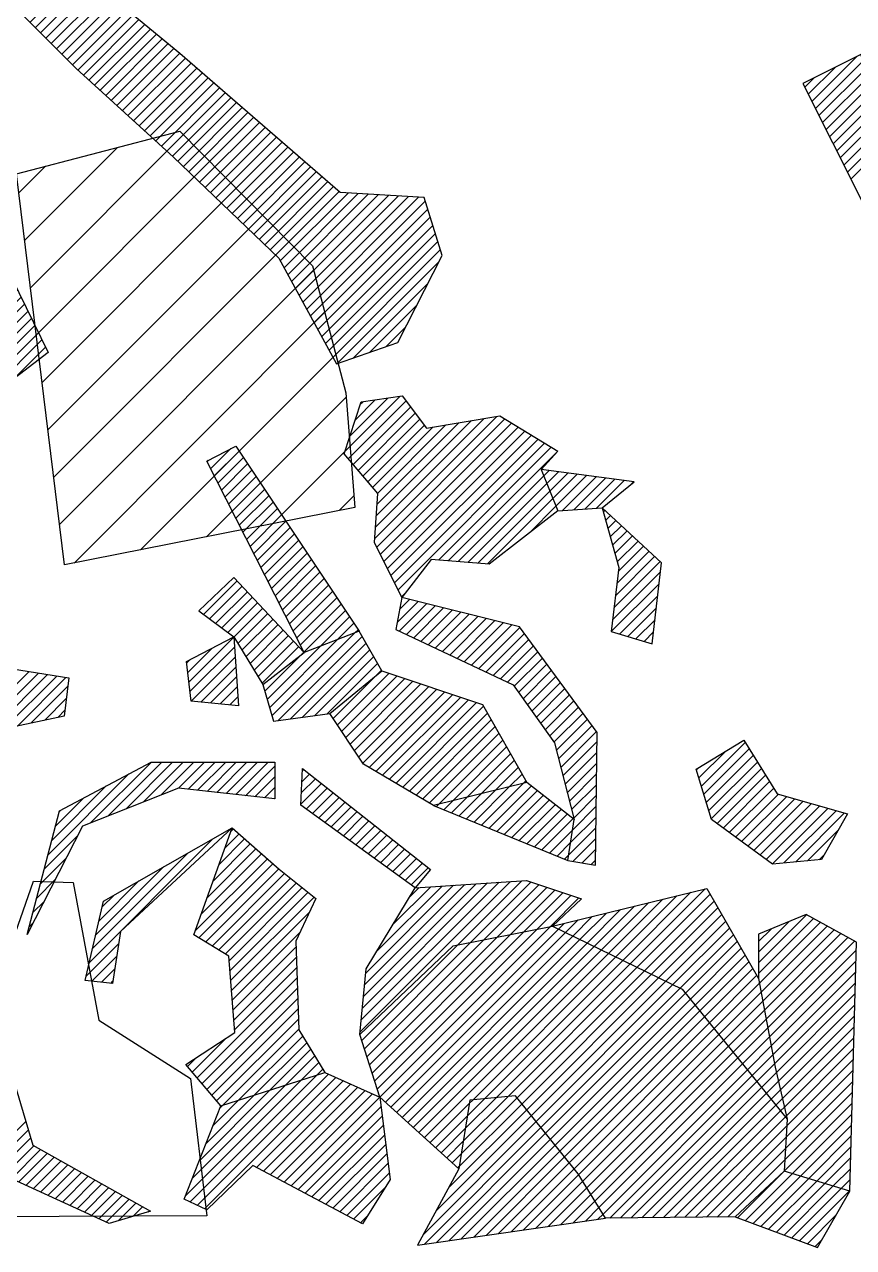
# Model space of a CAD drawing. Header units: metres. Extents: x -2.09 to 0.03, y -17.5 to -14.3.
# Drawn here: x -1.1305 to -0.8547, y -17.499 to -17.0923 of the extents above; entities that cross this region are included whole.
import ezdxf

# ---------------------------------------------------------------- set-up
doc = ezdxf.new("R2010")
doc.units = ezdxf.units.M
doc.header["$LTSCALE"] = 25
doc.header["$MEASUREMENT"] = 0
doc.layers.get('0').update_dxf_attribs({"linetype": 'CONTINUOUS'})
for name, color, linetype in [('FEUER', 1, 'CONTINUOUS'), ('KNOCHEN', 2, 'CONTINUOUS'), ('KNOCHENSCHRAFF', 2, 'CONTINUOUS'), ('STEINE', 4, 'CONTINUOUS')]:
    doc.layers.add(name, color=color, linetype=linetype)

# ---------------------------------------------------------------- blocks, each defined once
blk = doc.blocks.new('*X1')
at = {"color": 0}
for p, q in [((-116.404, -1734.265), (-112.888, -1730.748)), ((-114.627, -1732.841), (-112.582, -1730.796)), ((-114.178, -1732.746), (-112.277, -1730.845)), ((-113.73, -1732.651), (-111.972, -1730.893)), ((-113.282, -1732.556), (-111.667, -1730.942)), ((-112.834, -1732.462), (-111.601, -1731.229)), ((-112.385, -1732.367), (-111.65, -1731.632)), ((-111.937, -1732.272), (-111.699, -1732.034))]:
    blk.add_line(p, q, dxfattribs=at)
blk = doc.blocks.new('*X3')
at = {"color": 0}
for p, q in [((-124.487, -1693.557), (-119.57, -1688.64)), ((-124.465, -1693.181), (-119.997, -1688.713)), ((-159.132, -1689.311), (-159.009, -1689.188)), ((-124.552, -1694.683), (-119.062, -1689.193)), ((-124.53, -1694.308), (-119.231, -1689.008)), ((-124.509, -1693.932), (-119.4, -1688.824)), ((-124.443, -1692.806), (-120.534, -1688.897)), ((-124.421, -1692.43), (-121.071, -1689.08)), ((-159.598, -1690.838), (-158.101, -1689.341)), ((-159.506, -1690.392), (-158.404, -1689.29)), ((-159.399, -1690.993), (-157.799, -1689.392)), ((-159.319, -1689.851), (-158.706, -1689.239)), ((-159.201, -1691.148), (-157.496, -1689.443)), ((-159.002, -1691.303), (-157.194, -1689.494)), ((-158.804, -1691.458), (-156.899, -1689.553)), ((-126.906, -1697.39), (-118.893, -1689.377)), ((-126.686, -1697.524), (-118.724, -1689.562)), ((-124.357, -1692.013), (-121.608, -1689.264)), ((-123.726, -1691.029), (-122.145, -1689.448)), ((-158.865, -1692.933), (-155.84, -1689.908)), ((-158.821, -1692.536), (-156.104, -1689.819)), ((-158.785, -1693.207), (-155.575, -1689.997)), ((-158.605, -1691.613), (-156.634, -1689.641)), ((-158.407, -1691.768), (-156.369, -1689.73)), ((-126.466, -1697.658), (-118.555, -1689.746)), ((-123.096, -1690.044), (-122.683, -1689.631)), ((-158.705, -1693.48), (-155.31, -1690.085)), ((-158.625, -1693.754), (-155.045, -1690.174)), ((-158.545, -1694.027), (-154.78, -1690.263)), ((-158.465, -1694.301), (-154.468, -1690.304)), ((-158.264, -1694.454), (-154.122, -1690.311)), ((-157.986, -1694.529), (-153.775, -1690.318)), ((-157.708, -1694.605), (-153.428, -1690.325)), ((-157.43, -1694.68), (-153.081, -1690.332)), ((-157.152, -1694.755), (-152.735, -1690.338)), ((-156.603, -1694.561), (-152.388, -1690.345)), ((-156.013, -1694.324), (-152.041, -1690.352)), ((-155.422, -1694.086), (-151.694, -1690.359)), ((-154.831, -1693.849), (-151.348, -1690.366)), ((-154.241, -1693.612), (-151.001, -1690.372)), ((-153.812, -1693.537), (-150.654, -1690.379)), ((-153.39, -1693.468), (-150.307, -1690.386)), ((-152.967, -1693.399), (-149.961, -1690.393)), ((-152.545, -1693.331), (-149.614, -1690.4)), ((-152.123, -1693.262), (-149.267, -1690.406)), ((-151.701, -1693.194), (-148.921, -1690.414)), ((-151.279, -1693.125), (-148.58, -1690.427)), ((-150.856, -1693.056), (-148.239, -1690.439)), ((-150.447, -1693), (-147.898, -1690.452)), ((-150.097, -1693.004), (-147.557, -1690.464)), ((-149.748, -1693.008), (-147.216, -1690.477)), ((-149.398, -1693.013), (-146.875, -1690.489)), ((-149.049, -1693.017), (-146.534, -1690.502)), ((-148.699, -1693.021), (-146.193, -1690.514)), ((-148.35, -1693.025), (-145.852, -1690.527)), ((-148, -1693.029), (-145.511, -1690.539)), ((-147.651, -1693.033), (-145.17, -1690.552)), ((-147.301, -1693.037), (-144.829, -1690.564)), ((-146.952, -1693.041), (-144.488, -1690.577)), ((-146.602, -1693.045), (-144.147, -1690.589)), ((-146.253, -1693.049), (-143.806, -1690.602)), ((-145.903, -1693.053), (-143.465, -1690.614)), ((-145.554, -1693.057), (-143.123, -1690.627)), ((-145.212, -1693.068), (-142.782, -1690.639)), ((-144.883, -1693.093), (-142.441, -1690.652)), ((-144.555, -1693.119), (-142.1, -1690.664)), ((-144.226, -1693.144), (-141.759, -1690.677)), ((-143.898, -1693.169), (-141.418, -1690.689)), ((-143.569, -1693.194), (-141.077, -1690.702)), ((-143.241, -1693.219), (-140.736, -1690.714)), ((-142.912, -1693.244), (-140.395, -1690.727)), ((-142.584, -1693.269), (-140.2, -1690.885)), ((-142.255, -1693.294), (-140.12, -1691.159)), ((-126.247, -1697.791), (-119.452, -1690.997)), ((-141.927, -1693.319), (-140.04, -1691.432)), ((-141.598, -1693.344), (-139.96, -1691.706)), ((-141.27, -1693.369), (-139.88, -1691.98)), ((-140.941, -1693.394), (-139.8, -1692.253)), ((-126.027, -1697.925), (-120.208, -1692.107)), ((-125.807, -1698.059), (-120.242, -1692.494)), ((-140.613, -1693.419), (-140.211, -1693.017)), ((-125.587, -1698.193), (-120.275, -1692.881)), ((-125.368, -1698.327), (-120.309, -1693.268)), ((-125.148, -1698.46), (-120.343, -1693.655)), ((-129.323, -1695.918), (-127.392, -1693.987)), ((-124.928, -1698.594), (-120.376, -1694.042)), ((-152.37, -1696.337), (-150.303, -1694.271)), ((-152.361, -1696.682), (-150.021, -1694.342)), ((-152.353, -1697.027), (-149.738, -1694.413)), ((-152.341, -1697.37), (-149.456, -1694.484)), ((-129.104, -1696.052), (-127.165, -1694.113)), ((-128.884, -1696.186), (-126.937, -1694.24)), ((-128.664, -1696.32), (-126.71, -1694.366)), ((-128.444, -1696.454), (-126.483, -1694.492)), ((-124.708, -1698.728), (-120.344, -1694.364)), ((-152.378, -1695.992), (-151.097, -1694.711)), ((-152.212, -1697.594), (-149.173, -1694.555)), ((-152.083, -1697.819), (-148.891, -1694.626)), ((-151.954, -1698.043), (-148.609, -1694.698)), ((-151.825, -1698.268), (-148.326, -1694.769)), ((-151.696, -1698.492), (-148.063, -1694.859)), ((-128.224, -1696.587), (-126.255, -1694.618)), ((-128.005, -1696.721), (-126.028, -1694.744)), ((-127.785, -1696.855), (-125.801, -1694.87)), ((-127.126, -1697.256), (-124.671, -1694.802)), ((-124.425, -1698.798), (-120.256, -1694.63)), ((-124.095, -1698.821), (-120.168, -1694.895)), ((-152.387, -1695.647), (-151.898, -1695.158)), ((-151.494, -1698.644), (-147.962, -1695.112)), ((-127.565, -1696.989), (-125.573, -1694.997)), ((-127.345, -1697.122), (-125.15, -1694.927)), ((-123.764, -1698.845), (-120.08, -1695.161)), ((-150.827, -1698.33), (-147.862, -1695.365)), ((-150.16, -1698.016), (-147.761, -1695.618)), ((-123.434, -1698.868), (-119.992, -1695.426)), ((-123.011, -1698.798), (-119.904, -1695.692)), ((-149.366, -1697.577), (-147.66, -1695.871)), ((-148.379, -1696.943), (-147.56, -1696.124)), ((-134.758, -1696.049), (-134.58, -1695.872)), ((-134.667, -1696.312), (-134.227, -1695.873)), ((-134.576, -1696.575), (-133.874, -1695.873)), ((-134.485, -1696.837), (-133.521, -1695.874)), ((-134.348, -1697.054), (-133.168, -1695.874)), ((-134.052, -1697.111), (-132.815, -1695.875)), ((-133.756, -1697.169), (-132.463, -1695.876)), ((-133.461, -1697.227), (-132.11, -1695.876)), ((-133.165, -1697.285), (-131.757, -1695.877)), ((-132.869, -1697.343), (-131.404, -1695.878)), ((-132.574, -1697.401), (-131.051, -1695.878)), ((-132.278, -1697.459), (-130.698, -1695.879)), ((-131.982, -1697.517), (-130.345, -1695.879)), ((-131.687, -1697.575), (-129.992, -1695.88)), ((-131.391, -1697.633), (-129.639, -1695.881)), ((-131.095, -1697.691), (-129.323, -1695.918)), ((-130.8, -1697.748), (-129.104, -1696.052)), ((-122.21, -1698.351), (-119.816, -1695.957)), ((-130.504, -1697.806), (-128.884, -1696.186)), ((-130.208, -1697.864), (-128.664, -1696.32)), ((-129.913, -1697.922), (-128.444, -1696.454)), ((-121.905, -1698.4), (-119.728, -1696.223)), ((-121.601, -1698.449), (-119.64, -1696.488)), ((-129.617, -1697.98), (-128.224, -1696.587)), ((-129.322, -1698.038), (-128.005, -1696.721)), ((-129.026, -1698.096), (-127.785, -1696.855)), ((-121.297, -1698.498), (-119.552, -1696.754)), ((-128.73, -1698.154), (-127.565, -1696.989)), ((-128.435, -1698.212), (-127.345, -1697.122)), ((-128.139, -1698.27), (-127.126, -1697.256)), ((-127.843, -1698.327), (-126.906, -1697.39)), ((-127.576, -1698.413), (-126.686, -1697.524)), ((-127.41, -1698.601), (-126.466, -1697.658)), ((-127.244, -1698.789), (-126.247, -1697.791)), ((-127.079, -1698.977), (-126.027, -1697.925)), ((-126.913, -1699.165), (-125.807, -1698.059)), ((-126.747, -1699.353), (-125.587, -1698.193)), ((-126.582, -1699.541), (-125.368, -1698.327)), ((-126.48, -1699.793), (-125.148, -1698.46)), ((-126.871, -1700.89), (-124.708, -1698.728)), ((-126.675, -1700.342), (-124.928, -1698.594)), ((-127.066, -1701.439), (-124.632, -1699.006)), ((-127.457, -1702.537), (-124.691, -1699.771)), ((-127.261, -1701.988), (-124.662, -1699.388)), ((-129.596, -1705.03), (-124.72, -1700.154)), ((-129.488, -1705.276), (-124.749, -1700.537)), ((-129.381, -1705.522), (-124.779, -1700.92)), ((-122.076, -1702.106), (-120.615, -1700.646)), ((-121.982, -1702.366), (-120.402, -1700.786)), ((-121.888, -1702.625), (-120.189, -1700.926)), ((-129.273, -1705.768), (-124.808, -1701.302)), ((-121.794, -1702.885), (-119.976, -1701.067)), ((-121.7, -1703.145), (-119.763, -1701.207)), ((-121.607, -1703.404), (-119.549, -1701.347)), ((-128.705, -1705.553), (-124.837, -1701.685)), ((-121.513, -1703.664), (-119.336, -1701.488)), ((-121.419, -1703.924), (-119.123, -1701.628)), ((-121.325, -1704.183), (-118.91, -1701.768)), ((-127.11, -1704.311), (-124.866, -1702.068)), ((-121.123, -1704.335), (-118.697, -1701.909)), ((-120.789, -1704.354), (-118.483, -1702.049)), ((-120.454, -1704.373), (-118.27, -1702.189)), ((-120.12, -1704.393), (-118.057, -1702.33)), ((-119.785, -1704.412), (-117.844, -1702.47)), ((-119.451, -1704.431), (-117.632, -1702.612)), ((-118.482, -1703.816), (-117.424, -1702.757)), ((-118.299, -1703.986), (-117.215, -1702.902)), ((-129.811, -1704.538), (-128.61, -1703.336)), ((-129.703, -1704.784), (-128.07, -1703.15)), ((-118.115, -1704.155), (-117.006, -1703.047)), ((-117.931, -1704.325), (-116.797, -1703.191)), ((-117.747, -1704.494), (-116.589, -1703.336)), ((-130.026, -1704.046), (-129.689, -1703.709)), ((-129.918, -1704.292), (-129.149, -1703.523)), ((-117.563, -1704.664), (-116.38, -1703.481)), ((-117.379, -1704.834), (-116.171, -1703.626)), ((-117.195, -1705.003), (-115.962, -1703.771)), ((-117.011, -1705.173), (-115.754, -1703.916)), ((-116.827, -1705.342), (-115.545, -1704.06)), ((-116.643, -1705.512), (-115.336, -1704.205)), ((-116.459, -1705.682), (-115.127, -1704.35)), ((-116.275, -1705.851), (-114.919, -1704.495)), ((-116.091, -1706.021), (-114.71, -1704.64)), ((-115.907, -1706.191), (-114.501, -1704.784)), ((-115.723, -1706.36), (-114.293, -1704.929)), ((-115.54, -1706.53), (-114.096, -1705.087)), ((-115.356, -1706.699), (-113.902, -1705.246)), ((-115.172, -1706.869), (-113.708, -1705.405)), ((-114.988, -1707.039), (-113.514, -1705.565)), ((-114.804, -1707.208), (-113.32, -1705.724)), ((-114.626, -1707.384), (-113.125, -1705.883)), ((-114.45, -1707.561), (-112.931, -1706.043)), ((-114.273, -1707.738), (-112.737, -1706.202)), ((-114.097, -1707.916), (-112.543, -1706.361)), ((-113.92, -1708.093), (-112.348, -1706.521)), ((-113.744, -1708.27), (-112.154, -1706.68)), ((-113.567, -1708.447), (-111.96, -1706.839)), ((-113.391, -1708.624), (-111.766, -1706.999)), ((-113.215, -1708.801), (-111.572, -1707.158)), ((-113.038, -1708.978), (-111.377, -1707.317)), ((-112.862, -1709.155), (-111.183, -1707.477)), ((-112.685, -1709.332), (-110.989, -1707.636)), ((-112.509, -1709.509), (-110.795, -1707.795)), ((-134.284, -1709.01), (-133.43, -1708.156)), ((-134.103, -1709.183), (-133.189, -1708.269)), ((-118.553, -1709.19), (-117.655, -1708.291)), ((-117.901, -1708.185), (-117.755, -1708.039)), ((-112.332, -1709.686), (-110.6, -1707.955)), ((-112.156, -1709.863), (-110.406, -1708.114)), ((-111.979, -1710.041), (-110.212, -1708.273)), ((-134.464, -1708.838), (-133.96, -1708.333)), ((-133.922, -1709.356), (-132.947, -1708.381)), ((-133.742, -1709.529), (-132.706, -1708.494)), ((-133.561, -1709.702), (-132.465, -1708.606)), ((-133.38, -1709.875), (-132.224, -1708.719)), ((-119.205, -1710.195), (-117.554, -1708.544)), ((-111.803, -1710.218), (-110.018, -1708.433)), ((-111.626, -1710.395), (-109.824, -1708.592)), ((-133.2, -1710.048), (-131.983, -1708.831)), ((-133.019, -1710.221), (-131.742, -1708.944)), ((-132.838, -1710.393), (-131.501, -1709.056)), ((-119.287, -1710.631), (-117.453, -1708.797)), ((-119.201, -1710.899), (-117.353, -1709.05)), ((-111.45, -1710.572), (-109.629, -1708.751)), ((-111.271, -1710.746), (-109.435, -1708.911)), ((-111.085, -1710.915), (-109.241, -1709.07)), ((-132.658, -1710.566), (-131.26, -1709.169)), ((-132.477, -1710.739), (-131.019, -1709.281)), ((-131.239, -1709.855), (-130.778, -1709.393)), ((-119.115, -1711.166), (-117.252, -1709.303)), ((-110.9, -1711.083), (-109.047, -1709.229)), ((-110.715, -1711.251), (-108.853, -1709.389)), ((-119.029, -1711.434), (-117.152, -1709.556)), ((-118.943, -1711.701), (-117.051, -1709.809)), ((-110.53, -1711.42), (-108.658, -1709.548)), ((-110.345, -1711.588), (-108.464, -1709.707)), ((-110.16, -1711.757), (-108.27, -1709.867)), ((-118.866, -1712.331), (-116.85, -1710.315)), ((-118.857, -1711.969), (-116.95, -1710.062)), ((-109.975, -1711.925), (-108.076, -1710.026)), ((-109.789, -1712.093), (-107.881, -1710.185)), ((-109.604, -1712.262), (-107.692, -1710.35)), ((-119.082, -1712.901), (-116.749, -1710.568)), ((-109.419, -1712.43), (-107.503, -1710.514)), ((-109.234, -1712.598), (-107.314, -1710.679)), ((-123.915, -1714.198), (-120.856, -1711.139)), ((-123.005, -1712.935), (-121.092, -1711.022)), ((-122.096, -1711.672), (-121.329, -1710.905)), ((-119.515, -1714.041), (-116.548, -1711.073)), ((-119.299, -1713.471), (-116.648, -1710.821)), ((-109.049, -1712.767), (-107.125, -1710.843)), ((-108.864, -1712.935), (-106.936, -1711.008)), ((-108.678, -1713.104), (-106.747, -1711.172)), ((-124.974, -1716.318), (-120.145, -1711.489)), ((-124.91, -1715.901), (-120.382, -1711.372)), ((-124.824, -1715.461), (-120.619, -1711.255)), ((-119.948, -1715.181), (-116.346, -1711.579)), ((-119.732, -1714.611), (-116.447, -1711.326)), ((-108.493, -1713.272), (-106.558, -1711.336)), ((-108.308, -1713.44), (-106.369, -1711.501)), ((-125.23, -1717.988), (-119.198, -1711.956)), ((-125.166, -1717.571), (-119.434, -1711.839)), ((-125.102, -1717.153), (-119.671, -1711.722)), ((-125.038, -1716.736), (-119.908, -1711.606)), ((-119.484, -1715.071), (-116.246, -1711.832)), ((-108.123, -1713.609), (-106.179, -1711.665)), ((-107.942, -1713.781), (-105.99, -1711.83)), ((-125.358, -1718.824), (-118.866, -1712.331)), ((-125.294, -1718.406), (-118.961, -1712.072)), ((-119.043, -1714.983), (-116.145, -1712.085)), ((-118.603, -1714.896), (-116.044, -1712.338)), ((-107.761, -1713.954), (-105.801, -1711.994)), ((-107.581, -1714.127), (-105.612, -1712.159)), ((-107.4, -1714.3), (-105.423, -1712.323)), ((-118.162, -1714.809), (-115.944, -1712.591)), ((-107.22, -1714.474), (-105.234, -1712.488)), ((-107.04, -1714.647), (-105.045, -1712.652)), ((-125.058, -1718.877), (-119.082, -1712.901)), ((-117.721, -1714.721), (-115.843, -1712.844)), ((-117.279, -1714.634), (-115.743, -1713.098)), ((-106.859, -1714.82), (-104.856, -1712.817)), ((-106.679, -1714.993), (-104.667, -1712.981)), ((-106.498, -1715.166), (-104.478, -1713.146)), ((-123.009, -1717.181), (-119.299, -1713.471)), ((-116.836, -1714.543), (-115.653, -1713.36)), ((-106.318, -1715.339), (-104.289, -1713.31)), ((-106.138, -1715.513), (-104.099, -1713.474)), ((-116.392, -1714.453), (-115.562, -1713.623)), ((-115.948, -1714.363), (-115.471, -1713.886)), ((-105.957, -1715.686), (-103.91, -1713.639)), ((-105.777, -1715.859), (-103.721, -1713.803)), ((-105.596, -1716.032), (-103.532, -1713.968)), ((-122.747, -1717.273), (-119.515, -1714.041)), ((-115.504, -1714.273), (-115.38, -1714.148)), ((-105.416, -1716.205), (-103.343, -1714.132)), ((-105.236, -1716.378), (-103.154, -1714.297)), ((-122.486, -1717.365), (-119.732, -1714.611)), ((-105.055, -1716.552), (-102.965, -1714.461)), ((-104.875, -1716.725), (-102.776, -1714.626)), ((-104.694, -1716.898), (-102.587, -1714.79)), ((-122.224, -1717.457), (-119.948, -1715.181)), ((-104.536, -1717.093), (-102.28, -1714.837)), ((-104.411, -1717.321), (-101.946, -1714.856)), ((-104.285, -1717.55), (-101.611, -1714.875)), ((-104.16, -1717.778), (-101.276, -1714.894)), ((-104.035, -1718.006), (-100.942, -1714.913)), ((-103.91, -1718.235), (-100.607, -1714.932)), ((-103.785, -1718.463), (-100.272, -1714.95)), ((-103.659, -1718.691), (-99.937, -1714.969)), ((-103.534, -1718.92), (-99.718, -1715.103)), ((-120.165, -1715.751), (-119.753, -1715.339)), ((-103.409, -1719.148), (-99.633, -1715.372)), ((-103.284, -1719.376), (-99.549, -1715.642)), ((-121.962, -1717.549), (-120.165, -1715.751)), ((-103.158, -1719.604), (-99.465, -1715.911)), ((-121.701, -1717.641), (-120.381, -1716.321)), ((-120.381, -1716.321), (-120.212, -1716.152)), ((-103.033, -1719.833), (-99.38, -1716.18)), ((-102.908, -1720.061), (-99.296, -1716.449)), ((-102.783, -1720.289), (-99.211, -1716.718)), ((-121.439, -1717.733), (-120.661, -1716.955)), ((-102.644, -1720.504), (-99.256, -1717.116)), ((-124.739, -1718.911), (-123.313, -1717.485)), ((-117.171, -1720.536), (-114.281, -1717.646)), ((-116.924, -1720.642), (-113.928, -1717.646)), ((-116.677, -1720.748), (-113.575, -1717.647)), ((-116.102, -1719.113), (-114.634, -1717.645)), ((-116.033, -1718.69), (-114.987, -1717.645)), ((-115.964, -1718.268), (-115.34, -1717.644)), ((-115.895, -1717.845), (-115.693, -1717.643)), ((-124.419, -1718.945), (-123.53, -1718.056)), ((-121.178, -1717.825), (-121.09, -1717.737)), ((-116.58, -1721.358), (-113.276, -1718.055)), ((-116.579, -1721.004), (-113.392, -1717.817)), ((-102.102, -1720.316), (-99.625, -1717.839)), ((-116.58, -1721.713), (-113.16, -1718.293)), ((-124.099, -1718.978), (-123.747, -1718.626)), ((-116.581, -1722.067), (-113.044, -1718.53)), ((-116.581, -1722.421), (-112.928, -1718.768)), ((-101.56, -1720.127), (-99.995, -1718.562)), ((-117.418, -1720.429), (-116.255, -1719.267)), ((-116.578, -1722.771), (-112.812, -1719.006)), ((-116.184, -1722.73), (-112.697, -1719.243)), ((-101.017, -1719.938), (-100.364, -1719.285)), ((-117.912, -1720.216), (-117.363, -1719.667)), ((-117.665, -1720.323), (-116.809, -1719.467)), ((-115.789, -1722.69), (-112.581, -1719.481)), ((-118.159, -1720.11), (-117.917, -1719.867)), ((-115.493, -1722.747), (-112.465, -1719.718)), ((-113.403, -1721.01), (-112.349, -1719.956)), ((-115.274, -1722.881), (-114.614, -1722.221)), ((-115.054, -1723.015), (-114.57, -1722.531)), ((-114.835, -1723.149), (-114.527, -1722.841)), ((-114.616, -1723.284), (-114.483, -1723.151))]:
    blk.add_line(p, q, dxfattribs=at)
blk = doc.blocks.new('*X14')
at = {"color": 0}
for p, q in [((-86.855, -1711.787), (-85.376, -1710.307)), ((-86.974, -1711.551), (-86.08, -1710.657)), ((-86.737, -1712.022), (-85.143, -1710.428)), ((-86.619, -1712.257), (-85.042, -1710.681)), ((-87.092, -1711.316), (-86.784, -1711.008)), ((-86.5, -1712.492), (-84.941, -1710.933)), ((-86.382, -1712.728), (-84.84, -1711.186)), ((-86.264, -1712.963), (-84.739, -1711.438)), ((-86.145, -1713.198), (-84.638, -1711.691)), ((-86.027, -1713.433), (-84.537, -1711.943)), ((-85.909, -1713.668), (-84.436, -1712.196)), ((-85.79, -1713.904), (-84.335, -1712.448)), ((-85.672, -1714.139), (-84.234, -1712.701)), ((-85.554, -1714.374), (-84.133, -1712.953)), ((-102.388, -1723.43), (-100.549, -1721.591)), ((-102.217, -1722.906), (-100.963, -1721.652)), ((-102.046, -1722.382), (-101.377, -1721.712)), ((-102.275, -1723.671), (-100.352, -1721.748)), ((-102.113, -1723.863), (-100.2, -1721.949)), ((-101.952, -1724.055), (-100.047, -1722.15)), ((-101.876, -1721.857), (-101.791, -1721.773)), ((-101.79, -1724.246), (-99.895, -1722.351)), ((-101.628, -1724.438), (-99.742, -1722.552)), ((-101.394, -1726.325), (-97.332, -1722.264)), ((-101.37, -1725.947), (-97.756, -1722.334)), ((-101.345, -1725.57), (-98.179, -1722.403)), ((-101.325, -1726.61), (-97.063, -1722.348)), ((-101.321, -1725.192), (-98.602, -1722.473)), ((-101.305, -1724.822), (-99.026, -1722.543)), ((-101.208, -1726.846), (-96.843, -1722.482)), ((-101.466, -1724.63), (-99.449, -1722.613)), ((-101.09, -1727.082), (-96.623, -1722.615)), ((-100.973, -1727.318), (-96.404, -1722.749)), ((-100.855, -1727.554), (-96.184, -1722.883)), ((-106.855, -1724.008), (-106.177, -1723.33)), ((-100.738, -1727.79), (-95.964, -1723.016)), ((-100.62, -1728.026), (-95.744, -1723.15)), ((-99.277, -1727.037), (-95.524, -1723.284)), ((-106.974, -1723.774), (-106.92, -1723.72)), ((-106.735, -1724.242), (-105.907, -1723.414)), ((-106.616, -1724.476), (-105.766, -1723.626)), ((-98.95, -1727.063), (-95.304, -1723.417)), ((-106.497, -1724.71), (-105.624, -1723.838)), ((-106.377, -1724.945), (-105.483, -1724.05)), ((-95.775, -1724.242), (-95.595, -1724.062)), ((-95.673, -1724.493), (-95.283, -1724.104)), ((-95.571, -1724.745), (-94.971, -1724.145)), ((-106.258, -1725.179), (-105.341, -1724.262)), ((-106.138, -1725.413), (-105.2, -1724.475)), ((-98.623, -1727.09), (-95.775, -1724.242)), ((-98.296, -1727.116), (-95.673, -1724.493)), ((-95.469, -1724.996), (-94.659, -1724.187)), ((-95.367, -1725.248), (-94.347, -1724.228)), ((-95.154, -1725.389), (-94.035, -1724.27)), ((-94.775, -1725.364), (-93.723, -1724.311)), ((-94.396, -1725.338), (-93.411, -1724.353)), ((-94.017, -1725.313), (-93.099, -1724.394)), ((-92.896, -1724.545), (-92.787, -1724.436)), ((-106.019, -1725.647), (-105.059, -1724.687)), ((-105.9, -1725.881), (-104.917, -1724.899)), ((-97.969, -1727.143), (-95.571, -1724.745)), ((-97.641, -1727.169), (-95.469, -1724.996)), ((-105.78, -1726.115), (-104.776, -1725.111)), ((-105.661, -1726.35), (-104.634, -1725.323)), ((-96.25, -1726.131), (-95.367, -1725.248)), ((-93.793, -1725.442), (-93.738, -1725.387)), ((-105.542, -1726.584), (-104.493, -1725.535)), ((-105.422, -1726.818), (-104.351, -1725.747)), ((-93.715, -1725.718), (-93.555, -1725.557)), ((-93.638, -1725.994), (-93.371, -1725.727)), ((-105.303, -1727.052), (-104.21, -1725.959)), ((-105.183, -1727.286), (-104.068, -1726.171)), ((-93.561, -1726.27), (-93.188, -1725.897)), ((-93.483, -1726.546), (-93.004, -1726.067)), ((-105.064, -1727.521), (-103.927, -1726.383)), ((-104.945, -1727.755), (-103.786, -1726.596)), ((-93.406, -1726.823), (-92.821, -1726.237)), ((-93.329, -1727.099), (-92.637, -1726.407)), ((-93.294, -1727.417), (-92.454, -1726.577)), ((-104.825, -1727.989), (-103.644, -1726.808)), ((-104.706, -1728.223), (-103.503, -1727.02)), ((-93.391, -1728.222), (-92.087, -1726.917)), ((-93.342, -1727.82), (-92.27, -1726.747)), ((-104.586, -1728.457), (-103.361, -1727.232)), ((-93.488, -1729.026), (-91.889, -1727.427)), ((-93.439, -1728.624), (-91.903, -1727.088)), ((-107.094, -1728.844), (-105.975, -1727.724)), ((-104.467, -1728.691), (-103.22, -1727.444)), ((-104.348, -1728.926), (-103.078, -1727.656)), ((-93.526, -1729.417), (-91.935, -1727.826)), ((-106.891, -1728.994), (-105.804, -1727.907)), ((-106.688, -1729.145), (-105.633, -1728.09)), ((-104.228, -1729.16), (-102.937, -1727.868)), ((-104.109, -1729.394), (-102.795, -1728.08)), ((-100.503, -1728.262), (-100.381, -1728.141)), ((-93.254, -1729.499), (-91.981, -1728.226)), ((-106.485, -1729.295), (-105.462, -1728.272)), ((-106.282, -1729.446), (-105.291, -1728.455)), ((-106.08, -1729.597), (-105.12, -1728.638)), ((-103.99, -1729.628), (-102.654, -1728.292)), ((-103.87, -1729.862), (-102.512, -1728.505)), ((-100.651, -1729.118), (-99.952, -1728.419)), ((-100.584, -1729.404), (-99.669, -1728.49)), ((-100.567, -1728.681), (-100.235, -1728.349)), ((-100.343, -1729.517), (-99.386, -1728.56)), ((-100.103, -1729.63), (-99.103, -1728.63)), ((-92.981, -1729.58), (-92.027, -1728.625)), ((-105.946, -1729.816), (-104.95, -1728.82)), ((-105.812, -1730.036), (-104.779, -1729.003)), ((-103.751, -1730.096), (-102.371, -1728.717)), ((-103.197, -1729.896), (-102.23, -1728.929)), ((-99.862, -1729.743), (-98.82, -1728.701)), ((-99.622, -1729.856), (-98.536, -1728.771)), ((-99.381, -1729.969), (-98.253, -1728.842)), ((-99.14, -1730.082), (-97.97, -1728.912)), ((-98.9, -1730.195), (-97.687, -1728.982)), ((-98.659, -1730.308), (-97.404, -1729.053)), ((-92.709, -1729.661), (-92.072, -1729.025)), ((-105.678, -1730.256), (-104.608, -1729.186)), ((-105.544, -1730.475), (-104.437, -1729.368)), ((-104.814, -1732.221), (-102.043, -1729.45)), ((-102.62, -1729.673), (-102.088, -1729.141)), ((-102.043, -1729.45), (-101.947, -1729.353)), ((-98.419, -1730.421), (-97.121, -1729.123)), ((-98.178, -1730.534), (-96.838, -1729.194)), ((-97.938, -1730.647), (-96.567, -1729.277)), ((-92.437, -1729.742), (-92.118, -1729.424)), ((-107.578, -1731.095), (-106.08, -1729.597)), ((-105.41, -1730.695), (-104.266, -1729.551)), ((-105.276, -1730.914), (-104.095, -1729.734)), ((-104.894, -1731.946), (-102.62, -1729.673)), ((-104.611, -1732.371), (-101.815, -1729.575)), ((-104.203, -1732.317), (-101.686, -1729.799)), ((-97.697, -1730.76), (-96.417, -1729.481)), ((-97.456, -1730.873), (-96.268, -1729.684)), ((-107.614, -1730.778), (-106.804, -1729.968)), ((-107.542, -1731.413), (-106.059, -1729.93)), ((-107.503, -1731.727), (-106.037, -1730.262)), ((-105.142, -1731.134), (-103.924, -1729.916)), ((-105.053, -1731.398), (-103.822, -1730.168)), ((-104.973, -1731.672), (-103.197, -1729.896)), ((-103.822, -1730.168), (-103.753, -1730.099)), ((-103.795, -1732.262), (-101.557, -1730.024)), ((-103.388, -1732.208), (-101.428, -1730.248)), ((-97.216, -1730.986), (-96.118, -1729.888)), ((-96.975, -1731.099), (-95.968, -1730.091)), ((-107.65, -1730.46), (-107.532, -1730.342)), ((-107.181, -1731.759), (-106.016, -1730.594)), ((-102.98, -1732.154), (-101.299, -1730.473)), ((-96.756, -1731.233), (-95.818, -1730.295)), ((-96.609, -1731.44), (-95.668, -1730.499)), ((-106.859, -1731.79), (-105.994, -1730.926)), ((-102.777, -1732.304), (-101.371, -1730.898)), ((-102.636, -1732.517), (-100.92, -1730.801)), ((-102.495, -1732.729), (-100.655, -1730.89)), ((-102.353, -1732.942), (-100.39, -1730.979)), ((-102.212, -1733.154), (-100.126, -1731.067)), ((-101.371, -1730.898), (-101.17, -1730.697)), ((-96.463, -1731.647), (-95.518, -1730.702)), ((-96.316, -1731.854), (-95.368, -1730.906)), ((-106.537, -1731.822), (-105.973, -1731.258)), ((-102.071, -1733.367), (-99.861, -1731.156)), ((-101.93, -1733.579), (-99.596, -1731.245)), ((-101.789, -1733.791), (-99.331, -1731.334)), ((-101.577, -1733.933), (-99.066, -1731.422)), ((-96.17, -1732.061), (-95.218, -1731.109)), ((-96.023, -1732.268), (-95.068, -1731.313)), ((-106.215, -1731.854), (-105.951, -1731.59)), ((-101.355, -1734.064), (-98.802, -1731.511)), ((-101.132, -1734.195), (-98.537, -1731.6)), ((-100.91, -1734.326), (-98.272, -1731.689)), ((-100.687, -1734.458), (-98.007, -1731.778)), ((-100.465, -1734.589), (-97.775, -1731.899)), ((-95.877, -1732.475), (-94.918, -1731.517)), ((-95.73, -1732.682), (-94.768, -1731.72)), ((-100.242, -1734.72), (-97.647, -1732.125)), ((-95.583, -1732.889), (-94.618, -1731.924)), ((-95.437, -1733.096), (-94.468, -1732.128)), ((-100.02, -1734.851), (-97.52, -1732.35)), ((-99.797, -1734.982), (-97.392, -1732.576)), ((-95.356, -1733.369), (-94.318, -1732.331)), ((-95.284, -1733.65), (-94.168, -1732.535)), ((-99.575, -1735.113), (-97.264, -1732.802)), ((-99.26, -1735.151), (-97.136, -1733.028)), ((-95.211, -1733.931), (-94.018, -1732.738)), ((-95.139, -1734.212), (-94.002, -1733.076)), ((-90.53, -1734.553), (-89.077, -1733.101)), ((-98.792, -1735.037), (-97.008, -1733.253)), ((-98.324, -1734.923), (-96.88, -1733.479)), ((-95.066, -1734.493), (-94.007, -1733.434)), ((-90.611, -1734.281), (-89.729, -1733.399)), ((-90.448, -1734.825), (-88.941, -1733.318)), ((-90.366, -1735.096), (-88.805, -1733.536)), ((-110.845, -1735.777), (-108.824, -1733.756)), ((-110.261, -1735.546), (-108.472, -1733.756)), ((-109.677, -1735.315), (-108.119, -1733.757)), ((-109.093, -1735.085), (-107.766, -1733.758)), ((-108.509, -1734.854), (-107.413, -1733.758)), ((-107.924, -1734.623), (-107.06, -1733.759)), ((-107.604, -1734.656), (-106.707, -1733.76)), ((-107.286, -1734.692), (-106.354, -1733.76)), ((-106.968, -1734.728), (-106.001, -1733.761)), ((-106.651, -1734.764), (-105.648, -1733.761)), ((-106.333, -1734.8), (-105.295, -1733.762)), ((-106.015, -1734.836), (-104.942, -1733.763)), ((-105.697, -1734.872), (-104.717, -1733.891)), ((-97.857, -1734.809), (-96.753, -1733.705)), ((-97.389, -1734.695), (-96.625, -1733.93)), ((-94.994, -1734.774), (-94.012, -1733.792)), ((-90.284, -1735.368), (-88.669, -1733.753)), ((-112.263, -1736.841), (-109.572, -1734.15)), ((-105.38, -1734.907), (-104.717, -1734.245)), ((-103.838, -1734.78), (-103.368, -1734.31)), ((-103.822, -1734.41), (-103.566, -1734.154)), ((-103.806, -1734.04), (-103.764, -1733.998)), ((-96.921, -1734.581), (-96.497, -1734.156)), ((-94.921, -1735.055), (-94.016, -1734.15)), ((-90.693, -1734.009), (-90.637, -1733.953)), ((-90.202, -1735.64), (-88.533, -1733.97)), ((-90.01, -1735.801), (-88.397, -1734.188)), ((-112.138, -1736.363), (-110.326, -1734.55)), ((-105.062, -1734.943), (-104.718, -1734.599)), ((-103.854, -1735.149), (-103.171, -1734.466)), ((-103.671, -1735.32), (-102.973, -1734.622)), ((-98.34, -1735.646), (-97.389, -1734.695)), ((-98.089, -1735.749), (-96.921, -1734.581)), ((-97.839, -1735.852), (-96.454, -1734.466)), ((-97.588, -1735.955), (-96.188, -1734.554)), ((-97.338, -1736.058), (-95.989, -1734.709)), ((-96.454, -1734.466), (-96.369, -1734.382)), ((-94.848, -1735.336), (-94.021, -1734.509)), ((-89.806, -1735.95), (-88.261, -1734.405)), ((-89.601, -1736.099), (-88.125, -1734.623)), ((-112.013, -1735.884), (-111.08, -1734.95)), ((-104.744, -1734.979), (-104.719, -1734.953)), ((-103.466, -1735.468), (-102.775, -1734.778)), ((-103.261, -1735.617), (-102.578, -1734.934)), ((-103.055, -1735.765), (-102.38, -1735.09)), ((-99.342, -1735.233), (-99.26, -1735.151)), ((-99.091, -1735.336), (-98.792, -1735.037)), ((-98.841, -1735.439), (-98.324, -1734.923)), ((-98.59, -1735.542), (-97.857, -1734.809)), ((-97.087, -1736.161), (-95.79, -1734.863)), ((-96.836, -1736.264), (-95.591, -1735.018)), ((-94.776, -1735.617), (-94.026, -1734.867)), ((-89.396, -1736.248), (-87.968, -1734.82)), ((-89.192, -1736.397), (-87.693, -1734.898)), ((-88.987, -1736.546), (-87.418, -1734.976)), ((-88.782, -1736.695), (-87.142, -1735.055)), ((-88.578, -1736.844), (-86.867, -1735.133)), ((-111.888, -1735.406), (-111.834, -1735.351)), ((-102.85, -1735.913), (-102.182, -1735.245)), ((-102.645, -1736.062), (-101.985, -1735.401)), ((-102.44, -1736.21), (-101.787, -1735.557)), ((-96.586, -1736.367), (-95.392, -1735.173)), ((-96.335, -1736.47), (-95.193, -1735.327)), ((-96.085, -1736.573), (-94.994, -1735.482)), ((-94.818, -1736.013), (-94.031, -1735.225)), ((-88.373, -1736.993), (-86.592, -1735.211)), ((-88.169, -1737.142), (-86.317, -1735.29)), ((-87.783, -1737.109), (-86.041, -1735.368)), ((-87.393, -1737.073), (-85.766, -1735.446)), ((-102.234, -1736.358), (-101.589, -1735.713)), ((-102.029, -1736.507), (-101.392, -1735.869)), ((-95.834, -1736.676), (-94.795, -1735.636)), ((-94.943, -1736.844), (-94.04, -1735.942)), ((-94.88, -1736.429), (-94.035, -1735.584)), ((-112.388, -1737.32), (-111.292, -1736.223)), ((-110.888, -1740.415), (-106.78, -1736.307)), ((-106.583, -1737.171), (-105.723, -1736.311)), ((-106.385, -1736.619), (-105.912, -1736.146)), ((-106.187, -1736.068), (-106.1, -1735.981)), ((-101.824, -1736.655), (-101.194, -1736.025)), ((-101.619, -1736.803), (-100.996, -1736.181)), ((-101.413, -1736.951), (-100.799, -1736.337)), ((-95.584, -1736.779), (-94.818, -1736.013)), ((-94.803, -1737.059), (-94.045, -1736.3)), ((-87.004, -1737.038), (-85.982, -1736.016)), ((-110.78, -1739.954), (-107.6, -1736.774)), ((-106.979, -1738.274), (-105.346, -1736.641)), ((-106.781, -1737.723), (-105.534, -1736.476)), ((-101.208, -1737.1), (-100.601, -1736.492)), ((-101.003, -1737.248), (-100.403, -1736.648)), ((-95.333, -1736.882), (-94.88, -1736.429)), ((-94.501, -1737.11), (-94.05, -1736.659)), ((-112.513, -1737.798), (-111.659, -1736.944)), ((-107.375, -1739.378), (-104.968, -1736.971)), ((-107.247, -1739.603), (-104.78, -1737.136)), ((-107.177, -1738.826), (-105.157, -1736.806)), ((-100.798, -1737.396), (-100.206, -1736.804)), ((-100.593, -1737.545), (-100.008, -1736.96)), ((-100.387, -1737.693), (-99.81, -1737.116)), ((-95.083, -1736.985), (-94.943, -1736.844)), ((-94.198, -1737.161), (-94.054, -1737.017)), ((-86.615, -1737.002), (-86.449, -1736.836)), ((-110.673, -1739.494), (-108.421, -1737.241)), ((-107.027, -1739.737), (-104.591, -1737.301)), ((-106.808, -1739.871), (-104.395, -1737.458)), ((-100.182, -1737.841), (-99.613, -1737.272)), ((-112.638, -1738.277), (-112.026, -1737.664)), ((-110.566, -1739.033), (-109.241, -1737.708)), ((-106.588, -1740.005), (-104.198, -1737.615)), ((-106.369, -1740.139), (-104.001, -1737.771)), ((-106.24, -1740.363), (-103.804, -1737.928)), ((-101.88, -1742.721), (-96.883, -1737.725)), ((-101.843, -1742.33), (-97.262, -1737.75)), ((-101.806, -1741.94), (-97.641, -1737.775)), ((-101.769, -1741.549), (-98.02, -1737.801)), ((-101.732, -1741.159), (-98.399, -1737.826)), ((-101.695, -1740.768), (-98.778, -1737.851)), ((-101.336, -1740.056), (-99.156, -1737.876)), ((-100.792, -1739.158), (-99.535, -1737.902)), ((-100.248, -1738.261), (-99.914, -1737.927)), ((-98.646, -1739.841), (-96.505, -1737.699)), ((-98.205, -1739.753), (-96.191, -1737.74)), ((-97.764, -1739.666), (-95.926, -1737.828)), ((-97.323, -1739.579), (-95.662, -1737.917)), ((-96.882, -1739.491), (-95.397, -1738.006)), ((-92.904, -1740.463), (-90.409, -1737.967)), ((-112.763, -1738.755), (-112.393, -1738.385)), ((-110.459, -1738.572), (-110.062, -1738.175)), ((-106.214, -1740.691), (-103.607, -1738.084)), ((-106.188, -1741.019), (-103.41, -1738.241)), ((-96.441, -1739.404), (-95.132, -1738.095)), ((-96, -1739.317), (-94.867, -1738.183)), ((-95.559, -1739.229), (-94.602, -1738.272)), ((-93.619, -1740.117), (-91.815, -1738.313)), ((-93.38, -1740.232), (-91.346, -1738.198)), ((-93.142, -1740.348), (-90.877, -1738.083)), ((-92.666, -1740.578), (-90.237, -1738.15)), ((-92.428, -1740.694), (-90.108, -1738.374)), ((-106.163, -1741.347), (-103.573, -1738.757)), ((-94.571, -1739.655), (-93.69, -1738.773)), ((-94.333, -1739.771), (-93.221, -1738.658)), ((-94.095, -1739.886), (-92.752, -1738.543)), ((-93.857, -1740.001), (-92.283, -1738.428)), ((-92.19, -1740.809), (-89.98, -1738.599)), ((-91.952, -1740.925), (-89.851, -1738.824)), ((-112.888, -1739.234), (-112.76, -1739.105)), ((-101.227, -1744.896), (-95.559, -1739.229)), ((-95.286, -1739.309), (-95.096, -1739.119)), ((-95.048, -1739.424), (-94.627, -1739.004)), ((-94.809, -1739.54), (-94.158, -1738.889)), ((-91.713, -1741.04), (-89.722, -1739.048)), ((-88.628, -1740.429), (-87.031, -1738.833)), ((-88.628, -1740.783), (-86.803, -1738.958)), ((-88.627, -1740.075), (-87.607, -1739.054)), ((-88.599, -1741.108), (-86.574, -1739.083)), ((-88.544, -1741.406), (-86.346, -1739.208)), ((-106.137, -1741.675), (-103.882, -1739.42)), ((-101.568, -1743.824), (-97.323, -1739.579)), ((-101.483, -1744.093), (-96.882, -1739.491)), ((-101.399, -1744.361), (-96.441, -1739.404)), ((-101.314, -1744.63), (-96, -1739.317)), ((-101.041, -1745.065), (-95.286, -1739.309)), ((-100.856, -1745.233), (-95.048, -1739.424)), ((-100.671, -1745.401), (-94.809, -1739.54)), ((-91.475, -1741.155), (-89.593, -1739.273)), ((-91.237, -1741.271), (-89.464, -1739.497)), ((-88.626, -1739.721), (-88.213, -1739.308)), ((-88.488, -1741.703), (-86.118, -1739.333)), ((-88.432, -1742.001), (-85.889, -1739.458)), ((-88.376, -1742.299), (-85.661, -1739.584)), ((-110.995, -1740.876), (-109.917, -1739.798)), ((-106.111, -1742.003), (-104.009, -1739.901)), ((-101.822, -1743.017), (-98.646, -1739.841)), ((-101.738, -1743.286), (-98.205, -1739.753)), ((-101.653, -1743.555), (-97.764, -1739.666)), ((-100.485, -1745.569), (-94.571, -1739.655)), ((-100.3, -1745.737), (-94.333, -1739.771)), ((-100.114, -1745.905), (-94.095, -1739.886)), ((-99.929, -1746.074), (-93.857, -1740.001)), ((-91.056, -1741.443), (-89.335, -1739.722)), ((-90.898, -1741.639), (-89.206, -1739.947)), ((-88.32, -1742.596), (-85.432, -1739.709)), ((-88.264, -1742.894), (-85.383, -1740.013)), ((-110.805, -1741.04), (-109.978, -1740.213)), ((-106.086, -1742.331), (-103.998, -1740.243)), ((-99.744, -1746.242), (-93.619, -1740.117)), ((-98.138, -1744.99), (-93.38, -1740.232)), ((-97.746, -1744.951), (-93.142, -1740.348)), ((-90.74, -1741.834), (-89.077, -1740.171)), ((-90.582, -1742.03), (-88.948, -1740.396)), ((-88.208, -1743.192), (-85.393, -1740.376)), ((-110.488, -1741.076), (-110.04, -1740.628)), ((-106.06, -1742.659), (-103.987, -1740.586)), ((-97.354, -1744.913), (-92.904, -1740.463)), ((-96.962, -1744.874), (-92.666, -1740.578)), ((-96.654, -1744.92), (-92.428, -1740.694)), ((-96.497, -1745.117), (-92.19, -1740.809)), ((-90.424, -1742.225), (-88.819, -1740.621)), ((-90.266, -1742.42), (-88.69, -1740.845)), ((-88.152, -1743.489), (-85.402, -1740.739)), ((-110.17, -1741.112), (-110.102, -1741.044)), ((-107.304, -1744.257), (-103.976, -1740.928)), ((-96.34, -1745.313), (-91.952, -1740.925)), ((-96.183, -1745.509), (-91.713, -1741.04)), ((-96.025, -1745.705), (-91.475, -1741.155)), ((-90.107, -1742.616), (-88.599, -1741.108)), ((-88.096, -1743.787), (-85.412, -1741.102)), ((-107.142, -1744.448), (-103.965, -1741.27)), ((-106.98, -1744.639), (-103.953, -1741.613)), ((-95.868, -1745.902), (-91.237, -1741.271)), ((-95.711, -1746.098), (-91.056, -1741.443)), ((-95.554, -1746.294), (-90.898, -1741.639)), ((-89.949, -1742.811), (-88.544, -1741.406)), ((-88.034, -1744.078), (-85.421, -1741.465)), ((-106.817, -1744.83), (-103.942, -1741.955)), ((-95.396, -1746.491), (-90.74, -1741.834)), ((-95.239, -1746.687), (-90.582, -1742.03)), ((-89.791, -1743.007), (-88.488, -1741.703)), ((-89.633, -1743.202), (-88.432, -1742.001)), ((-87.967, -1744.364), (-85.431, -1741.828)), ((-106.655, -1745.022), (-103.931, -1742.297)), ((-95.082, -1746.883), (-90.424, -1742.225)), ((-94.925, -1747.08), (-90.266, -1742.42)), ((-89.475, -1743.398), (-88.376, -1742.299)), ((-87.9, -1744.651), (-85.44, -1742.192)), ((-106.446, -1745.166), (-103.92, -1742.64)), ((-105.925, -1744.998), (-103.791, -1742.865)), ((-94.767, -1747.276), (-90.107, -1742.616)), ((-94.613, -1747.475), (-89.949, -1742.811)), ((-89.317, -1743.593), (-88.32, -1742.596)), ((-87.833, -1744.938), (-85.45, -1742.555)), ((-107.467, -1744.065), (-106.339, -1742.938)), ((-105.403, -1744.83), (-103.658, -1743.085)), ((-94.478, -1747.694), (-89.791, -1743.007)), ((-94.343, -1747.912), (-89.633, -1743.202)), ((-89.159, -1743.789), (-88.264, -1742.894)), ((-89.001, -1743.984), (-88.208, -1743.192)), ((-87.766, -1745.224), (-85.459, -1742.918)), ((-87.699, -1745.511), (-85.469, -1743.281)), ((-107.629, -1743.874), (-107.36, -1743.605)), ((-104.882, -1744.663), (-103.525, -1743.305)), ((-104.361, -1744.495), (-103.392, -1743.526)), ((-94.208, -1748.131), (-89.475, -1743.398)), ((-94.073, -1748.349), (-89.317, -1743.593)), ((-88.843, -1744.18), (-88.152, -1743.489)), ((-87.685, -1745.851), (-85.479, -1743.644)), ((-103.84, -1744.328), (-103.258, -1743.746)), ((-103.319, -1744.16), (-103.125, -1743.966)), ((-93.938, -1748.568), (-89.159, -1743.789)), ((-93.803, -1748.786), (-89.001, -1743.984)), ((-88.685, -1744.375), (-88.096, -1743.787)), ((-88.526, -1744.571), (-88.034, -1744.078)), ((-87.708, -1746.227), (-85.488, -1744.007)), ((-107.701, -1748.189), (-103.84, -1744.328)), ((-107.537, -1748.378), (-103.319, -1744.16)), ((-107.47, -1747.604), (-104.361, -1744.495)), ((-107.296, -1748.491), (-102.936, -1744.131)), ((-107.056, -1748.604), (-102.692, -1744.24)), ((-105.332, -1747.234), (-102.447, -1744.349)), ((-105.101, -1747.356), (-102.203, -1744.458)), ((-93.579, -1748.916), (-88.843, -1744.18)), ((-93.222, -1748.913), (-88.685, -1744.375)), ((-88.368, -1744.766), (-87.967, -1744.364)), ((-87.731, -1746.603), (-85.498, -1744.37)), ((-107.238, -1747.019), (-104.882, -1744.663)), ((-107.007, -1746.434), (-105.403, -1744.83)), ((-104.87, -1747.479), (-101.959, -1744.568)), ((-104.638, -1747.601), (-101.714, -1744.677)), ((-104.407, -1747.724), (-101.47, -1744.786)), ((-104.176, -1747.846), (-101.23, -1744.9)), ((-98.516, -1746.781), (-96.654, -1744.92)), ((-98.449, -1746.362), (-96.962, -1744.874)), ((-98.383, -1745.942), (-97.354, -1744.913)), ((-92.865, -1748.909), (-88.526, -1744.571)), ((-92.508, -1748.906), (-88.368, -1744.766)), ((-88.21, -1744.961), (-87.9, -1744.651)), ((-87.754, -1746.98), (-85.507, -1744.733)), ((-106.776, -1745.849), (-105.925, -1744.998)), ((-106.545, -1745.265), (-106.446, -1745.166)), ((-103.945, -1747.969), (-101.19, -1745.214)), ((-99.558, -1746.41), (-98.251, -1745.103)), ((-98.931, -1747.904), (-96.34, -1745.313)), ((-98.582, -1747.201), (-96.497, -1745.117)), ((-98.317, -1745.523), (-97.746, -1744.951)), ((-98.251, -1745.103), (-98.138, -1744.99)), ((-92.151, -1748.902), (-88.21, -1744.961)), ((-91.794, -1748.899), (-88.052, -1745.157)), ((-89.325, -1748.904), (-85.517, -1745.096)), ((-88.052, -1745.157), (-87.833, -1744.938)), ((-87.894, -1745.352), (-87.766, -1745.224)), ((-114.287, -1746.997), (-112.997, -1745.707)), ((-103.714, -1748.091), (-101.15, -1745.527)), ((-99.768, -1749.448), (-96.025, -1745.705)), ((-99.373, -1746.578), (-98.317, -1745.523)), ((-99.349, -1748.676), (-96.183, -1745.509)), ((-91.437, -1748.895), (-87.894, -1745.352)), ((-91.08, -1748.891), (-87.736, -1745.548)), ((-87.736, -1745.548), (-87.699, -1745.511)), ((-87.504, -1747.437), (-85.526, -1745.459)), ((-114.172, -1747.235), (-112.917, -1745.98)), ((-103.483, -1748.213), (-101.11, -1745.841)), ((-99.757, -1749.79), (-95.868, -1745.902)), ((-99.343, -1749.73), (-95.711, -1746.098)), ((-99.187, -1746.746), (-98.383, -1745.942)), ((-90.722, -1748.888), (-87.685, -1745.851)), ((-87.233, -1747.519), (-85.536, -1745.823)), ((-113.968, -1747.384), (-112.836, -1746.253)), ((-113.725, -1747.495), (-112.74, -1746.51)), ((-103.252, -1748.336), (-101.07, -1746.154)), ((-103.021, -1748.458), (-101.03, -1746.468)), ((-99.002, -1746.914), (-98.449, -1746.362)), ((-98.93, -1749.671), (-95.554, -1746.294)), ((-98.517, -1749.611), (-95.396, -1746.491)), ((-90.365, -1748.884), (-87.708, -1746.227)), ((-86.961, -1747.602), (-85.545, -1746.186)), ((-86.69, -1747.684), (-85.555, -1746.549)), ((-113.482, -1747.606), (-112.514, -1746.637)), ((-113.24, -1747.717), (-112.287, -1746.764)), ((-112.997, -1747.828), (-112.061, -1746.891)), ((-102.79, -1748.581), (-100.99, -1746.781)), ((-98.817, -1747.083), (-98.516, -1746.781)), ((-98.103, -1749.551), (-95.239, -1746.687)), ((-97.69, -1749.491), (-95.082, -1746.883)), ((-90.008, -1748.881), (-87.731, -1746.603)), ((-86.419, -1747.767), (-85.565, -1746.912)), ((-112.754, -1747.939), (-111.834, -1747.019)), ((-112.512, -1748.05), (-111.608, -1747.146)), ((-112.269, -1748.16), (-111.381, -1747.273)), ((-102.559, -1748.703), (-100.95, -1747.095)), ((-98.631, -1747.251), (-98.582, -1747.201)), ((-97.277, -1749.432), (-94.925, -1747.08)), ((-96.863, -1749.372), (-94.767, -1747.276)), ((-89.651, -1748.877), (-87.754, -1746.98)), ((-86.148, -1747.849), (-85.574, -1747.275)), ((-112.026, -1748.271), (-111.154, -1747.4)), ((-111.783, -1748.382), (-110.928, -1747.527)), ((-111.541, -1748.493), (-110.701, -1747.654)), ((-102.328, -1748.826), (-100.91, -1747.408)), ((-96.45, -1749.312), (-94.613, -1747.475)), ((-96.037, -1749.253), (-94.478, -1747.694)), ((-89.067, -1749), (-87.504, -1747.437)), ((-88.809, -1749.096), (-87.233, -1747.519)), ((-88.552, -1749.192), (-86.961, -1747.602)), ((-88.294, -1749.288), (-86.69, -1747.684)), ((-88.037, -1749.384), (-86.419, -1747.767)), ((-85.877, -1747.932), (-85.584, -1747.638)), ((-111.298, -1748.604), (-110.475, -1747.781)), ((-111.055, -1748.715), (-110.248, -1747.908)), ((-110.813, -1748.825), (-110.022, -1748.035)), ((-110.57, -1748.936), (-109.795, -1748.162)), ((-102.097, -1748.948), (-101.041, -1747.893)), ((-95.624, -1749.193), (-94.343, -1747.912)), ((-95.21, -1749.133), (-94.208, -1748.131)), ((-87.779, -1749.48), (-86.148, -1747.849)), ((-87.521, -1749.576), (-85.877, -1747.932)), ((-87.264, -1749.672), (-85.606, -1748.014)), ((-85.606, -1748.014), (-85.593, -1748.001)), ((-110.327, -1749.047), (-109.569, -1748.289)), ((-109.931, -1749.004), (-109.342, -1748.416)), ((-109.43, -1748.857), (-109.116, -1748.543)), ((-94.797, -1749.073), (-94.073, -1748.349)), ((-94.384, -1749.014), (-93.938, -1748.568)), ((-108.929, -1748.709), (-108.889, -1748.67)), ((-101.866, -1749.071), (-101.626, -1748.831)), ((-93.97, -1748.954), (-93.803, -1748.786)), ((-87.006, -1749.768), (-86.041, -1748.802)), ((-86.748, -1749.864), (-86.509, -1749.624))]:
    blk.add_line(p, q, dxfattribs=at)
blk = doc.blocks.new('*X19')
at = {"color": 0}
for p, q in [((-112.85, -1717.982), (-107.765, -1712.897)), ((-113.043, -1716.408), (-109.956, -1713.321)), ((-113.237, -1714.834), (-112.344, -1713.941)), ((-112.656, -1719.556), (-106.888, -1713.788)), ((-112.462, -1721.13), (-106.01, -1714.678)), ((-112.268, -1722.704), (-105.133, -1715.569)), ((-112.074, -1724.277), (-104.256, -1716.459)), ((-111.88, -1725.851), (-103.431, -1717.402)), ((-111.397, -1727.136), (-103.062, -1718.801)), ((-109.192, -1726.699), (-102.694, -1720.201)), ((-106.988, -1726.262), (-102.347, -1721.622)), ((-104.783, -1725.825), (-102.219, -1723.261)), ((-102.578, -1725.388), (-102.091, -1724.901))]:
    blk.add_line(p, q, dxfattribs=at)

msp = doc.modelspace()

# ---------------------------------------------------------------- linework, layer by layer
at = {"layer": 'KNOCHEN'}
for points in [[(-1.02662, -17.2051), (-1.00629, -17.19803), (-0.99151, -17.16911), (-0.99757, -17.14979), (-1.0255, -17.14822), (-1.07875, -17.10191), (-1.14265, -17.04948), (-1.17715, -17.02555), (-1.20809, -17.00518), (-1.22082, -17.0209), (-1.21273, -17.04326), (-1.19445, -17.04431), (-1.18529, -17.03773), (-1.14777, -17.07233), (-1.11329, -17.10693), (-1.08084, -17.13644), (-1.04585, -17.17003), (-1.02662, -17.2051)], [(-0.83453, -17.14653), (-0.85222, -17.10231), (-0.87154, -17.11192), (-0.82245, -17.20953), (-0.81583, -17.19938), (-0.82795, -17.1633)], [(-1.18355, -17.20026), (-1.16119, -17.19217), (-1.15862, -17.17643), (-1.13475, -17.17647), (-1.1226, -17.20138), (-1.14651, -17.21962), (-1.1445, -17.23385), (-1.15617, -17.22672), (-1.16582, -17.22772), (-1.16579, -17.20791), (-1.18355, -17.20026)], [(-1.00491, -17.28285), (-1.01402, -17.26455), (-1.01298, -17.2483), (-1.02413, -17.23508), (-1.01851, -17.21782), (-1.00479, -17.21581), (-0.99669, -17.22649), (-0.9723, -17.22247), (-0.95302, -17.23418), (-0.95862, -17.24027), (-0.95306, -17.25399), (-0.97594, -17.27173), (-0.99524, -17.27017), (-1.00491, -17.28285)], [(-1.03745, -17.30108), (-1.06984, -17.23753), (-1.06018, -17.23247), (-1.01915, -17.294)], [(-0.95306, -17.25399), (-0.93832, -17.253), (-0.92764, -17.24439), (-0.95862, -17.24027)], [(-0.93535, -17.29415), (-0.92164, -17.29824), (-0.91855, -17.27132), (-0.93832, -17.253), (-0.93277, -17.27282), (-0.93535, -17.29415)], [(-1.0608, -17.29596), (-1.05118, -17.31172), (-1.03745, -17.30108), (-1.06077, -17.27615), (-1.07247, -17.2873), (-1.0608, -17.29596)], [(-1.20308, -17.33431), (-1.20964, -17.30687), (-1.1873, -17.31097), (-1.17561, -17.30592), (-1.18168, -17.29321), (-1.15271, -17.28208), (-1.15122, -17.30393), (-1.11568, -17.30958), (-1.11723, -17.32227), (-1.14822, -17.32882), (-1.15993, -17.34353), (-1.20308, -17.33431)], [(-0.9497, -17.37031), (-0.94057, -17.37185), (-0.93998, -17.32766), (-0.96582, -17.29257), (-1.00491, -17.28285), (-1.00696, -17.29351), (-0.96789, -17.31187), (-0.95421, -17.33119), (-0.94765, -17.3566)], [(-1.05118, -17.31172), (-1.04765, -17.32392), (-1.02885, -17.32141), (-1.01156, -17.30722), (-1.01915, -17.294), (-1.03745, -17.30108)], [(-1.05932, -17.31882), (-1.07506, -17.31727), (-1.07656, -17.30406), (-1.0608, -17.29596), (-1.05932, -17.31882)], [(-1.01156, -17.30722), (-0.97806, -17.31845), (-0.96337, -17.34438), (-0.99437, -17.35194)], [(-0.99437, -17.35194), (-1.01771, -17.33819), (-1.02885, -17.32141)], [(-0.90194, -17.35668), (-0.90699, -17.33991), (-0.89123, -17.33029), (-0.88008, -17.34808), (-0.85673, -17.35473), (-0.86539, -17.36995), (-0.88165, -17.37144), (-0.90194, -17.35668)], [(-1.12954, -17.39488), (-1.11881, -17.35376), (-1.0883, -17.33756), (-1.04716, -17.33763), (-1.04719, -17.34982), (-1.07918, -17.34621), (-1.1112, -17.35885), (-1.12954, -17.39488)], [(-1.03855, -17.35187), (-1.03803, -17.33968), (-0.99542, -17.37327), (-1.00051, -17.37936), (-1.03855, -17.35187)], [(-0.99437, -17.35194), (-0.9497, -17.37031), (-0.94765, -17.3566), (-0.96337, -17.34438)], [(-1.11027, -17.41015), (-1.10413, -17.38375), (-1.06142, -17.35945), (-1.09856, -17.39392), (-1.10113, -17.41118), (-1.11027, -17.41015)], [(-1.06514, -17.45188), (-1.0768, -17.43814), (-1.06053, -17.42751), (-1.06251, -17.40211), (-1.07418, -17.39498), (-1.06142, -17.35945), (-1.0457, -17.37319), (-1.03353, -17.38286), (-1.04016, -17.39707), (-1.03919, -17.42653), (-1.03058, -17.44076)], [(-1.01888, -17.42809), (-1.01681, -17.40625), (-1.00051, -17.37936), (-0.96343, -17.37689), (-0.94516, -17.38301), (-0.95482, -17.39214)], [(-0.95482, -17.39214), (-0.9035, -17.37953), (-0.88629, -17.40953), (-0.88075, -17.439), (-0.87672, -17.45627)], [(-0.85594, -17.48018), (-0.85376, -17.3974), (-0.8705, -17.38822), (-0.88626, -17.3948), (-0.88629, -17.40953)], [(-0.98595, -17.47284), (-1.01231, -17.44892), (-1.01888, -17.42809), (-0.98785, -17.39868), (-0.95482, -17.39214), (-0.91169, -17.41304), (-0.87672, -17.45627), (-0.87776, -17.47354), (-0.89404, -17.48875), (-0.93722, -17.48918), (-0.94633, -17.47443), (-0.96711, -17.44849), (-0.98235, -17.44999), (-0.98595, -17.47284)], [(-1.07739, -17.48284), (-1.06514, -17.45188), (-1.03058, -17.44076), (-1.01231, -17.44892), (-1.00881, -17.47636), (-1.01798, -17.49107), (-1.05451, -17.4717), (-1.06977, -17.48641), (-1.07739, -17.48284)], [(-1.10229, -17.49092), (-1.14136, -17.47307), (-1.15199, -17.45122), (-1.13319, -17.44617), (-1.12764, -17.46497), (-1.08857, -17.48688), (-1.10229, -17.49092)], [(-0.98595, -17.47284), (-0.9997, -17.49821), (-0.93722, -17.48918)], [(-0.89404, -17.48875), (-0.86664, -17.49895), (-0.85594, -17.48018), (-0.87776, -17.47354)]]:
    msp.add_lwpolyline(points, dxfattribs=at)
at = {"layer": 'STEINE'}
for points in [[(-1.11714, -17.27199), (-1.13316, -17.14194), (-1.07879, -17.12781), (-1.03468, -17.17258), (-1.02358, -17.21476), (-1.0206, -17.25286), (-1.11714, -17.27199)], [(-1.24196, -17.48915), (-1.20585, -17.46331), (-1.14892, -17.43852), (-1.12748, -17.37711), (-1.11428, -17.37764), (-1.10572, -17.42336), (-1.07528, -17.44272), (-1.06978, -17.48844), (-1.24196, -17.48915)]]:
    msp.add_lwpolyline(points, dxfattribs=at)

# ---------------------------------------------------------------- block references
at = {"layer": 'FEUER', "xscale": 0.01, "yscale": 0.01, "zscale": 0.01}
msp.add_blockref('*X19', (0, 0), dxfattribs=at)
at = {"layer": 'KNOCHENSCHRAFF', "xscale": 0.01, "yscale": 0.01, "zscale": 0.01}
for name in ['*X1', '*X3', '*X14']:
    msp.add_blockref(name, (0, 0), dxfattribs=at)

doc.saveas('drawing.dxf')
